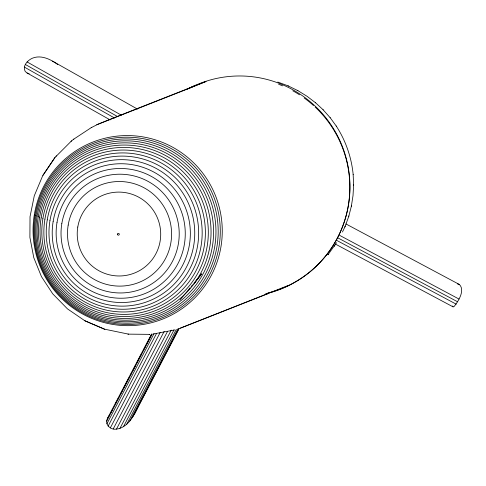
<?xml version="1.0" encoding="UTF-8"?>
<svg xmlns="http://www.w3.org/2000/svg" width="486" height="486" viewBox="0 0 486 486"><rect width="100%" height="100%" fill="white"/><g stroke="black" fill="none" stroke-linecap="round" stroke-linejoin="round"><path stroke-width="0.73" d="M137.483 109.113L52.506 61.114C46.541 57.634 39.08 55.392 32.404 58.199C27.635 60.24 22.113 66.084 25.229 71.466L27.107 73.009L110.109 119.896M351.366 206.204L353.024 195.572L353.62 184.929L353.152 174.389M353.595 185.16L353.595 184.692M348.863 215.96L348.638 216.713M351.439 205.87L348.772 216.343L345.054 226.585L342.46 231.998M179.182 328.451L134.883 413.24C131.013 420.457 125.157 428.008 116.476 429.126C110.334 430.256 104.132 423.974 107.655 418.045L151.608 333.925M345.2 226.172L344.86 226.98M334.957 243.832L452.982 306.818L453.833 306.763C458.17 301.733 465.412 290.306 459.361 284.48L346.002 223.979M134.883 413.24L136.906 409.133A1233.59 334.957 27.6 0 0 138.048 406.509M110.741 412.821L112.497 409.455M115.662 403.398L116.367 402.056M117.071 400.707L118.827 397.341M120.583 393.976L122.697 389.942M123.395 388.593L125.157 385.228M125.862 383.885L129.021 377.829M130.783 374.463L131.481 373.114M132.186 371.772L135.351 365.715M137.107 362.349L139.221 358.31M139.919 356.967L141.681 353.601M143.789 349.562L145.545 346.196M146.25 344.853L148.011 341.488M148.71 340.139L151.523 334.757M106.713 421.095L152.069 334.283M106.884 423.853L153.995 333.682M108.105 426.173L156.62 333.305M110.31 427.947L160.234 332.388M113.208 428.98L164.189 331.397M116.476 429.126L167.457 331.543M119.951 428.36L171.279 330.109M123.438 426.708L174.061 329.8M126.761 424.211L176.333 329.326M129.805 421.01L177.973 328.815M132.52 417.28L178.927 328.451M73.866 139.087L71.515 140.904L54.961 157.5L42.677 175.774L34.275 195.809L30.017 216.744L29.895 237.344L33.777 257.647L41.468 276.643L52.695 293.787L67.445 308.853L84.85 320.754L104.381 329.131L128.571 334.149M334.854 245.491L334.283 246.353M336.543 242.708L327.928 254.834L328.25 254.391M107.655 418.045L109.684 414.837M54.961 157.5L42.908 175.355M193.829 284.043L201.775 273.77L194.042 283.095M180.02 299.996L190.172 287.755M191.138 286.594L192.59 284.845M71.09 141.323L71.515 140.904M56.005 156.237L56.4 155.854M91.234 127.654L97.862 124.294L185.397 89.837M73.374 139.415L91.751 127.308M195.615 85.22L186.095 89.564L206.046 81.484L117.812 116.221M96.714 124.768L116.658 116.695M179.802 328.366L288.569 285.343M265.824 293.945L268.618 293.423L180.385 328.147M265.702 293.975L268.618 293.423M152.804 334.095L174.462 329.994M128.018 334.131L149.828 334.368L149.226 334.35M27.107 73.009L29.166 73.744M277.792 82.049L288.089 85.87L297.894 90.651L307.097 96.325L315.621 102.825M85.208 320.936L104.83 329.32M288.089 85.87L288.49 86.077M297.535 90.469L297.894 90.651M339.623 235.346L458.991 299.048M337.6 237.739L457.63 301.8M336.859 240.467L456.22 304.169M27.101 61.941L121.3 115.152M25.315 64.462L117.539 116.549M24.33 67.062L114.581 118.037M84.515 320.529L84.85 320.754M323.05 109.708L330.237 117.776M315.396 102.625L323.233 109.866M336.227 126.02L336.3 126.123C345.692 140.636 351.512 157.355 353.17 174.565M330.122 117.624L336.3 126.123M452.448 305.992L452.982 306.818M188.368 88.731A110.498 109.781 68.5 0 1 342.521 146.918A110.498 109.781 68.5 0 1 267.239 293.471M315.135 107.023A109.581 108.87 68.5 0 1 346.457 214.369A109.581 108.87 68.5 0 1 267.816 293.022M278.636 84.285A109.581 108.87 68.5 0 1 282.585 85.852M292.797 90.791A109.581 108.87 68.5 0 1 299.504 94.788M304.187 97.99A109.581 108.87 68.5 0 1 313.567 105.577M457.514 284.012A1233.59 76.691 -61.9 0 1 459.361 284.48M52.506 61.114A1233.59 255.035 -60.5 0 1 57.658 64.498M34.318 214.739A95.128 94.515 68.5 0 0 160.994 319.721A95.128 94.515 68.5 0 0 187.657 157.403A95.128 94.515 68.5 0 0 34.318 214.739M35.12 215.201A93.725 93.118 68.5 0 0 159.918 318.634A93.725 93.118 68.5 0 0 186.187 158.715A93.725 93.118 68.5 0 0 35.12 215.201M36.031 215.681A92.2 91.605 68.5 0 0 158.807 317.431A92.2 91.605 68.5 0 0 184.65 160.113A92.2 91.605 68.5 0 0 36.031 215.681M37.076 216.185A90.548 89.965 68.5 0 0 157.646 316.113A90.548 89.965 68.5 0 0 183.028 161.613A90.548 89.965 68.5 0 0 37.076 216.185M38.26 216.713A88.75 88.173 68.5 0 0 156.437 314.655A88.75 88.173 68.5 0 0 181.308 163.229A88.75 88.173 68.5 0 0 38.26 216.713M39.615 217.272A86.781 86.216 68.5 0 0 155.168 313.039A86.781 86.216 68.5 0 0 179.492 164.973A86.781 86.216 68.5 0 0 39.615 217.272M41.152 217.862A84.625 84.072 68.5 0 0 153.831 311.247A84.625 84.072 68.5 0 0 177.548 166.862A84.625 84.072 68.5 0 0 41.152 217.862M42.908 218.487A82.243 81.709 68.5 0 0 152.422 309.248A82.243 81.709 68.5 0 0 175.47 168.921A82.243 81.709 68.5 0 0 42.908 218.487M44.919 219.156A79.601 79.09 68.5 0 0 150.915 307A79.601 79.09 68.5 0 0 173.223 171.181A79.601 79.09 68.5 0 0 44.919 219.156M47.239 219.879A76.648 76.15 68.5 0 0 149.299 304.461A76.648 76.15 68.5 0 0 170.78 173.684A76.648 76.15 68.5 0 0 47.239 219.879M49.943 220.662A73.301 72.827 68.5 0 0 147.55 301.551A73.301 72.827 68.5 0 0 168.089 176.485A73.301 72.827 68.5 0 0 49.943 220.662M53.138 221.531A69.449 69 68.5 0 0 145.618 298.179A69.449 69 68.5 0 0 165.082 179.674A69.449 69 68.5 0 0 53.138 221.531M56.996 222.515A64.93 64.51 68.5 0 0 143.455 294.17A64.93 64.51 68.5 0 0 161.65 183.386A64.93 64.51 68.5 0 0 56.996 222.515M61.813 223.663A59.432 59.043 68.5 0 0 140.946 289.249A59.432 59.043 68.5 0 0 157.604 187.845A59.432 59.043 68.5 0 0 61.813 223.663M68.186 225.073A52.342 52.002 68.5 0 0 137.884 282.84A52.342 52.002 68.5 0 0 152.555 193.531A52.342 52.002 68.5 0 0 68.186 225.073M77.778 227.035A41.978 41.705 68.5 0 0 133.674 273.357A41.978 41.705 68.5 0 0 145.442 201.733A41.978 41.705 68.5 0 0 77.778 227.035M117.484 234.118A0.917 0.911 68.5 0 0 118.706 235.127A0.917 0.911 68.5 0 0 118.961 233.566A0.917 0.911 68.5 0 0 117.484 234.118"/></g></svg>
